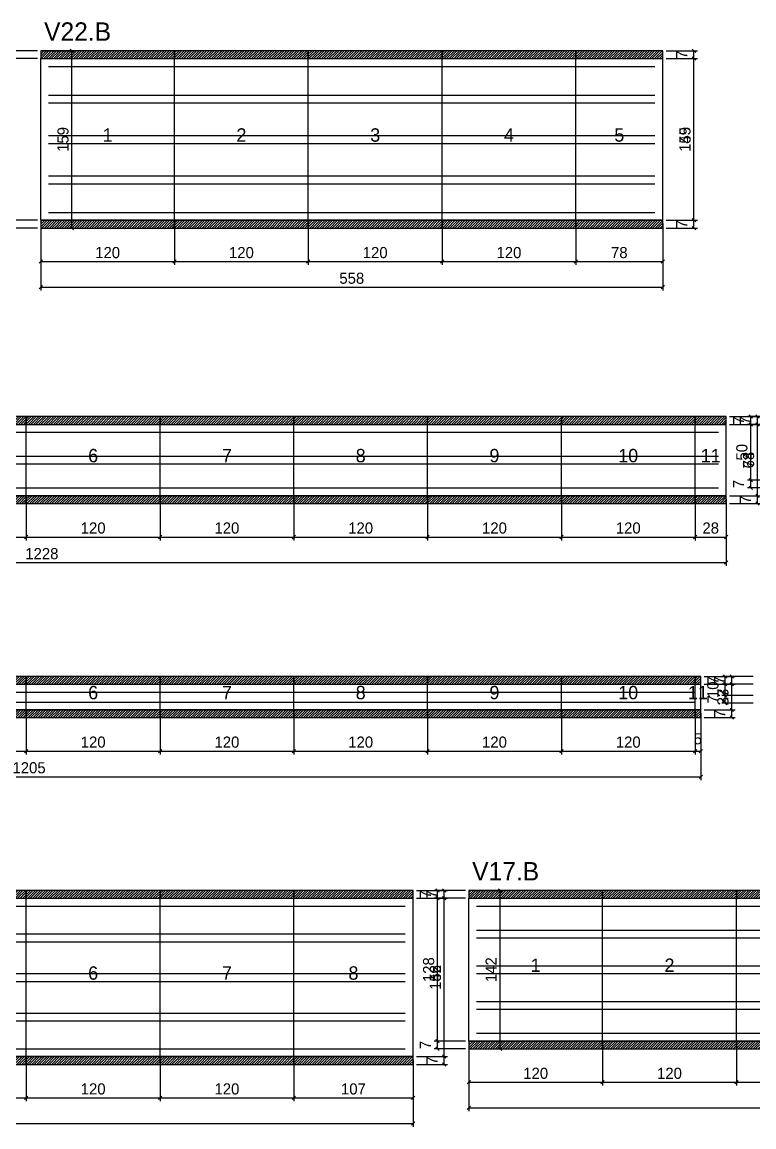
# Model space of a CAD drawing. Extents: x -10500 to 3070, y -7991 to 1250.
# Drawn here: x 829 to 1486, y -958 to 33 of the extents above; entities that cross this region are included whole.
import ezdxf
from ezdxf.enums import TextEntityAlignment as Align

# ---------------------------------------------------------------- set-up
doc = ezdxf.new("R2010")
doc.units = 0
for name, color, linetype in [('5', 5, 'Continuous'), ('COTA', 241, 'Continuous'), ('NOMENCLATURA', 7, 'Continuous'), ('Painéis', 200, 'Continuous'), ('SARR_2.2x7', 40, 'Continuous'), ('SCO-___-LAJ', 224, 'Continuous')]:
    doc.layers.add(name, color=color, linetype=linetype)
doc.dimstyles.new('PAINEL', dxfattribs={"dimtxt": 10, "dimasz": 3, "dimexe": 3, "dimexo": 3, "dimgap": 3, "dimtad": 1, "dimblk": 'OBLIQUE', "dimblk1": 'OBLIQUE', "dimcen": 2.5, "dimclrd": 4, "dimclre": 4, "dimclrt": 240, "dimazin": 3, "dimtfac": 1, "dimtmove": 0, "dimatfit": 3})

# ---------------------------------------------------------------- blocks, each defined once
blk = doc.blocks.new('_OBLIQUE')
at = {"color": 0, "linetype": 'BYBLOCK'}
blk.add_line((-0.5, -0.5), (0.5, 0.5), dxfattribs=at)

msp = doc.modelspace()

# ---------------------------------------------------------------- hatches: boundary and pattern name
at = {"layer": 'COTA'}
h = msp.add_hatch(dxfattribs=at)
h.set_pattern_fill('ANSI31', scale=0.5)
h.paths.add_polyline_path([(846, 0), (966, 0), (966, 7), (846, 7)])
h = msp.add_hatch(dxfattribs=at)
h.set_pattern_fill('ANSI31', scale=0.5)
h.paths.add_polyline_path([(966, 0), (1086, 0), (1086, 7), (966, 7)])
h = msp.add_hatch(dxfattribs=at)
h.set_pattern_fill('ANSI31', scale=0.5)
h.paths.add_polyline_path([(1086, 0), (1206, 0), (1206, 7), (1086, 7)])
h = msp.add_hatch(dxfattribs=at)
h.set_pattern_fill('ANSI31', scale=0.5)
h.paths.add_polyline_path([(1206, 0), (1326, 0), (1326, 7), (1206, 7)])
h = msp.add_hatch(dxfattribs=at)
h.set_pattern_fill('ANSI31', scale=0.5)
h.paths.add_polyline_path([(1326, 0), (1404, 0), (1404, 7), (1326, 7)])
h = msp.add_hatch(dxfattribs=at)
h.set_pattern_fill('ANSI31', scale=0.5)
h.paths.add_polyline_path([(846, -152), (966, -152), (966, -145), (846, -145)])
h = msp.add_hatch(dxfattribs=at)
h.set_pattern_fill('ANSI31', scale=0.5)
h.paths.add_polyline_path([(966, -152), (1086, -152), (1086, -145), (966, -145)])
h = msp.add_hatch(dxfattribs=at)
h.set_pattern_fill('ANSI31', scale=0.5)
h.paths.add_polyline_path([(1086, -152), (1206, -152), (1206, -145), (1086, -145)])
h = msp.add_hatch(dxfattribs=at)
h.set_pattern_fill('ANSI31', scale=0.5)
h.paths.add_polyline_path([(1206, -152), (1326, -152), (1326, -145), (1206, -145)])
h = msp.add_hatch(dxfattribs=at)
h.set_pattern_fill('ANSI31', scale=0.5)
h.paths.add_polyline_path([(1326, -152), (1404, -152), (1404, -145), (1326, -145)])
h = msp.add_hatch(dxfattribs=at)
h.set_pattern_fill('ANSI31', scale=0.5)
h.paths.add_polyline_path([(713, -328), (833, -328), (833, -321), (713, -321)])
h = msp.add_hatch(dxfattribs=at)
h.set_pattern_fill('ANSI31', scale=0.5)
h.paths.add_polyline_path([(833, -328), (953, -328), (953, -321), (833, -321)])
h = msp.add_hatch(dxfattribs=at)
h.set_pattern_fill('ANSI31', scale=0.5)
h.paths.add_polyline_path([(953, -328), (1073, -328), (1073, -321), (953, -321)])
h = msp.add_hatch(dxfattribs=at)
h.set_pattern_fill('ANSI31', scale=0.5)
h.paths.add_polyline_path([(1073, -328), (1193, -328), (1193, -321), (1073, -321)])
h = msp.add_hatch(dxfattribs=at)
h.set_pattern_fill('ANSI31', scale=0.5)
h.paths.add_polyline_path([(1193, -328), (1313, -328), (1313, -321), (1193, -321)])
h = msp.add_hatch(dxfattribs=at)
h.set_pattern_fill('ANSI31', scale=0.5)
h.paths.add_polyline_path([(1313, -328), (1433, -328), (1433, -321), (1313, -321)])
h = msp.add_hatch(dxfattribs=at)
h.set_pattern_fill('ANSI31', scale=0.5)
h.paths.add_polyline_path([(1433, -328), (1461, -328), (1461, -321), (1433, -321)])
h = msp.add_hatch(dxfattribs=at)
h.set_pattern_fill('ANSI31', scale=0.5)
h.paths.add_polyline_path([(713, -399), (833, -399), (833, -392), (713, -392)])
h = msp.add_hatch(dxfattribs=at)
h.set_pattern_fill('ANSI31', scale=0.5)
h.paths.add_polyline_path([(833, -399), (953, -399), (953, -392), (833, -392)])
h = msp.add_hatch(dxfattribs=at)
h.set_pattern_fill('ANSI31', scale=0.5)
h.paths.add_polyline_path([(953, -399), (1073, -399), (1073, -392), (953, -392)])
h = msp.add_hatch(dxfattribs=at)
h.set_pattern_fill('ANSI31', scale=0.5)
h.paths.add_polyline_path([(1073, -399), (1193, -399), (1193, -392), (1073, -392)])
h = msp.add_hatch(dxfattribs=at)
h.set_pattern_fill('ANSI31', scale=0.5)
h.paths.add_polyline_path([(1193, -399), (1313, -399), (1313, -392), (1193, -392)])
h = msp.add_hatch(dxfattribs=at)
h.set_pattern_fill('ANSI31', scale=0.5)
h.paths.add_polyline_path([(1313, -399), (1433, -399), (1433, -392), (1313, -392)])
h = msp.add_hatch(dxfattribs=at)
h.set_pattern_fill('ANSI31', scale=0.5)
h.paths.add_polyline_path([(1433, -399), (1461, -399), (1461, -392), (1433, -392)])
h = msp.add_hatch(dxfattribs=at)
h.set_pattern_fill('ANSI31', scale=0.5)
h.paths.add_polyline_path([(713, -561), (833, -561), (833, -554), (713, -554)])
h = msp.add_hatch(dxfattribs=at)
h.set_pattern_fill('ANSI31', scale=0.5)
h.paths.add_polyline_path([(833, -561), (953, -561), (953, -554), (833, -554)])
h = msp.add_hatch(dxfattribs=at)
h.set_pattern_fill('ANSI31', scale=0.5)
h.paths.add_polyline_path([(953, -561), (1073, -561), (1073, -554), (953, -554)])
h = msp.add_hatch(dxfattribs=at)
h.set_pattern_fill('ANSI31', scale=0.5)
h.paths.add_polyline_path([(1073, -561), (1193, -561), (1193, -554), (1073, -554)])
h = msp.add_hatch(dxfattribs=at)
h.set_pattern_fill('ANSI31', scale=0.5)
h.paths.add_polyline_path([(1193, -561), (1313, -561), (1313, -554), (1193, -554)])
h = msp.add_hatch(dxfattribs=at)
h.set_pattern_fill('ANSI31', scale=0.5)
h.paths.add_polyline_path([(1313, -561), (1433, -561), (1433, -554), (1313, -554)])
h = msp.add_hatch(dxfattribs=at)
h.set_pattern_fill('ANSI31', scale=0.5)
h.paths.add_polyline_path([(1433, -561), (1438, -561), (1438, -554), (1433, -554)])
h = msp.add_hatch(dxfattribs=at)
h.set_pattern_fill('ANSI31', scale=0.5)
h.paths.add_polyline_path([(713, -591), (833, -591), (833, -584), (713, -584)])
h = msp.add_hatch(dxfattribs=at)
h.set_pattern_fill('ANSI31', scale=0.5)
h.paths.add_polyline_path([(833, -591), (953, -591), (953, -584), (833, -584)])
h = msp.add_hatch(dxfattribs=at)
h.set_pattern_fill('ANSI31', scale=0.5)
h.paths.add_polyline_path([(953, -591), (1073, -591), (1073, -584), (953, -584)])
h = msp.add_hatch(dxfattribs=at)
h.set_pattern_fill('ANSI31', scale=0.5)
h.paths.add_polyline_path([(1073, -591), (1193, -591), (1193, -584), (1073, -584)])
h = msp.add_hatch(dxfattribs=at)
h.set_pattern_fill('ANSI31', scale=0.5)
h.paths.add_polyline_path([(1193, -591), (1313, -591), (1313, -584), (1193, -584)])
h = msp.add_hatch(dxfattribs=at)
h.set_pattern_fill('ANSI31', scale=0.5)
h.paths.add_polyline_path([(1313, -591), (1433, -591), (1433, -584), (1313, -584)])
h = msp.add_hatch(dxfattribs=at)
h.set_pattern_fill('ANSI31', scale=0.5)
h.paths.add_polyline_path([(1433, -591), (1438, -591), (1438, -584), (1433, -584)])
h = msp.add_hatch(dxfattribs=at)
h.set_pattern_fill('ANSI31', scale=0.5)
h.paths.add_polyline_path([(713, -753), (833, -753), (833, -746), (713, -746)])
h = msp.add_hatch(dxfattribs=at)
h.set_pattern_fill('ANSI31', scale=0.5)
h.paths.add_polyline_path([(833, -753), (953, -753), (953, -746), (833, -746)])
h = msp.add_hatch(dxfattribs=at)
h.set_pattern_fill('ANSI31', scale=0.5)
h.paths.add_polyline_path([(953, -753), (1073, -753), (1073, -746), (953, -746)])
h = msp.add_hatch(dxfattribs=at)
h.set_pattern_fill('ANSI31', scale=0.5)
h.paths.add_polyline_path([(1073, -753), (1180, -753), (1180, -746), (1073, -746)])
h = msp.add_hatch(dxfattribs=at)
h.set_pattern_fill('ANSI31', scale=0.5)
h.paths.add_polyline_path([(1230, -753), (1350, -753), (1350, -746), (1230, -746)])
h = msp.add_hatch(dxfattribs=at)
h.set_pattern_fill('ANSI31', scale=0.5)
h.paths.add_polyline_path([(1350, -753), (1470, -753), (1470, -746), (1350, -746)])
h = msp.add_hatch(dxfattribs=at)
h.set_pattern_fill('ANSI31', scale=0.5)
h.paths.add_polyline_path([(1470, -753), (1590, -753), (1590, -746), (1470, -746)])
h = msp.add_hatch(dxfattribs=at)
h.set_pattern_fill('ANSI31', scale=0.5)
h.paths.add_polyline_path([(1230, -888), (1350, -888), (1350, -881), (1230, -881)])
h = msp.add_hatch(dxfattribs=at)
h.set_pattern_fill('ANSI31', scale=0.5)
h.paths.add_polyline_path([(1350, -888), (1470, -888), (1470, -881), (1350, -881)])
h = msp.add_hatch(dxfattribs=at)
h.set_pattern_fill('ANSI31', scale=0.5)
h.paths.add_polyline_path([(1470, -888), (1590, -888), (1590, -881), (1470, -881)])
h = msp.add_hatch(dxfattribs=at)
h.set_pattern_fill('ANSI31', scale=0.5)
h.paths.add_polyline_path([(713, -902), (833, -902), (833, -895), (713, -895)])
h = msp.add_hatch(dxfattribs=at)
h.set_pattern_fill('ANSI31', scale=0.5)
h.paths.add_polyline_path([(833, -902), (953, -902), (953, -895), (833, -895)])
h = msp.add_hatch(dxfattribs=at)
h.set_pattern_fill('ANSI31', scale=0.5)
h.paths.add_polyline_path([(953, -902), (1073, -902), (1073, -895), (953, -895)])
h = msp.add_hatch(dxfattribs=at)
h.set_pattern_fill('ANSI31', scale=0.5)
h.paths.add_polyline_path([(1073, -902), (1180, -902), (1180, -895), (1073, -895)])

# ---------------------------------------------------------------- linework, layer by layer
at = {"layer": 'Painéis'}
for p, q in [((846, 0), (966, 0)), ((846, -145), (846, 0)), ((966, -145), (966, 0)), ((966, -145), (966, 0)), ((966, 0), (1086, 0)), ((966, -145), (966, 0)), ((1086, -145), (1086, 0)), ((1086, -145), (1086, 0)), ((1086, 0), (1206, 0)), ((1086, -145), (1086, 0)), ((1206, -145), (1206, 0)), ((1206, -145), (1206, 0)), ((1206, 0), (1326, 0)), ((1206, -145), (1206, 0)), ((1326, -145), (1326, 0)), ((1326, -145), (1326, 0)), ((1326, 0), (1404, 0)), ((1326, -145), (1326, 0)), ((1404, -145), (1404, 0)), ((846, -145), (966, -145)), ((966, -145), (1086, -145)), ((1086, -145), (1206, -145)), ((1206, -145), (1326, -145)), ((1326, -145), (1404, -145)), ((713, -328), (833, -328)), ((833, -392), (833, -328)), ((833, -392), (833, -328)), ((833, -328), (953, -328)), ((833, -392), (833, -328)), ((953, -392), (953, -328)), ((953, -392), (953, -328)), ((953, -328), (1073, -328)), ((953, -392), (953, -328)), ((1073, -392), (1073, -328)), ((1073, -392), (1073, -328)), ((1073, -328), (1193, -328)), ((1073, -392), (1073, -328)), ((1193, -392), (1193, -328)), ((1193, -392), (1193, -328)), ((1193, -328), (1313, -328)), ((1193, -392), (1193, -328)), ((1313, -392), (1313, -328)), ((1313, -392), (1313, -328)), ((1313, -328), (1433, -328)), ((1313, -392), (1313, -328)), ((1433, -392), (1433, -328)), ((1433, -392), (1433, -328)), ((1433, -328), (1461, -328)), ((1433, -392), (1433, -328)), ((1461, -392), (1461, -328)), ((713, -392), (833, -392)), ((833, -392), (953, -392)), ((953, -392), (1073, -392)), ((1073, -392), (1193, -392)), ((1193, -392), (1313, -392)), ((1313, -392), (1433, -392)), ((1433, -392), (1461, -392)), ((713, -561), (833, -561)), ((833, -584), (833, -561)), ((833, -584), (833, -561)), ((833, -561), (953, -561)), ((833, -584), (833, -561)), ((953, -584), (953, -561)), ((953, -584), (953, -561)), ((953, -561), (1073, -561)), ((953, -584), (953, -561)), ((1073, -584), (1073, -561)), ((1073, -584), (1073, -561)), ((1073, -561), (1193, -561)), ((1073, -584), (1073, -561)), ((1193, -584), (1193, -561)), ((1193, -584), (1193, -561)), ((1193, -561), (1313, -561)), ((1193, -584), (1193, -561)), ((1313, -584), (1313, -561)), ((1313, -584), (1313, -561)), ((1313, -561), (1433, -561)), ((1313, -584), (1313, -561)), ((1433, -584), (1433, -561)), ((1433, -584), (1433, -561)), ((1433, -561), (1438, -561)), ((1433, -584), (1433, -561)), ((1438, -584), (1438, -561)), ((713, -584), (833, -584)), ((833, -584), (953, -584)), ((953, -584), (1073, -584)), ((1073, -584), (1193, -584)), ((1193, -584), (1313, -584)), ((1313, -584), (1433, -584)), ((1433, -584), (1438, -584)), ((713, -753), (833, -753)), ((833, -895), (833, -753)), ((833, -895), (833, -753)), ((833, -753), (953, -753)), ((833, -895), (833, -753)), ((953, -895), (953, -753)), ((953, -895), (953, -753)), ((953, -753), (1073, -753)), ((953, -895), (953, -753)), ((1073, -895), (1073, -753)), ((1073, -895), (1073, -753)), ((1073, -753), (1180, -753)), ((1073, -895), (1073, -753)), ((1180, -895), (1180, -753)), ((1230, -753), (1350, -753)), ((1230, -881), (1230, -753)), ((1350, -881), (1350, -753)), ((1350, -881), (1350, -753)), ((1350, -753), (1470, -753)), ((1350, -881), (1350, -753)), ((1470, -881), (1470, -753)), ((1470, -881), (1470, -753)), ((1470, -753), (1590, -753)), ((1470, -881), (1470, -753)), ((1230, -881), (1350, -881)), ((1350, -881), (1470, -881)), ((1470, -881), (1590, -881)), ((713, -895), (833, -895)), ((833, -895), (953, -895)), ((953, -895), (1073, -895)), ((1073, -895), (1180, -895))]:
    msp.add_line(p, q, dxfattribs=at)
at = {"layer": 'SARR_2.2x7'}
for points in [[(853, -7), (966, -7)], [(853, -7), (966, -7)], [(966, -7), (1086, -7)], [(966, -7), (1086, -7)], [(1086, -7), (1206, -7)], [(1086, -7), (1206, -7)], [(1206, -7), (1326, -7)], [(1206, -7), (1326, -7)], [(1326, -7), (1397, -7)], [(1326, -7), (1397, -7)], [(853, -32.75), (966, -32.75)], [(853, -32.75), (966, -32.75)], [(966, -32.75), (1086, -32.75)], [(966, -32.75), (1086, -32.75)], [(1086, -32.75), (1206, -32.75)], [(1086, -32.75), (1206, -32.75)], [(1206, -32.75), (1326, -32.75)], [(1206, -32.75), (1326, -32.75)], [(1326, -32.75), (1397, -32.75)], [(1326, -32.75), (1397, -32.75)], [(853, -39.75), (966, -39.75)], [(853, -39.75), (966, -39.75)], [(966, -39.75), (1086, -39.75)], [(966, -39.75), (1086, -39.75)], [(1086, -39.75), (1206, -39.75)], [(1086, -39.75), (1206, -39.75)], [(1206, -39.75), (1326, -39.75)], [(1206, -39.75), (1326, -39.75)], [(1326, -39.75), (1397, -39.75)], [(1326, -39.75), (1397, -39.75)], [(853, -69), (966, -69)], [(853, -69), (966, -69)], [(966, -69), (1086, -69)], [(966, -69), (1086, -69)], [(1086, -69), (1206, -69)], [(1086, -69), (1206, -69)], [(1206, -69), (1326, -69)], [(1206, -69), (1326, -69)], [(1326, -69), (1397, -69)], [(1326, -69), (1397, -69)], [(853, -76), (966, -76)], [(853, -76), (966, -76)], [(966, -76), (1086, -76)], [(966, -76), (1086, -76)], [(1086, -76), (1206, -76)], [(1086, -76), (1206, -76)], [(1206, -76), (1326, -76)], [(1206, -76), (1326, -76)], [(1326, -76), (1397, -76)], [(1326, -76), (1397, -76)], [(853, -105.25), (966, -105.25)], [(853, -105.25), (966, -105.25)], [(966, -105.25), (1086, -105.25)], [(966, -105.25), (1086, -105.25)], [(1086, -105.25), (1206, -105.25)], [(1086, -105.25), (1206, -105.25)], [(1206, -105.25), (1326, -105.25)], [(1206, -105.25), (1326, -105.25)], [(1326, -105.25), (1397, -105.25)], [(1326, -105.25), (1397, -105.25)], [(853, -112.25), (966, -112.25)], [(853, -112.25), (966, -112.25)], [(966, -112.25), (1086, -112.25)], [(966, -112.25), (1086, -112.25)], [(1086, -112.25), (1206, -112.25)], [(1086, -112.25), (1206, -112.25)], [(1206, -112.25), (1326, -112.25)], [(1206, -112.25), (1326, -112.25)], [(1326, -112.25), (1397, -112.25)], [(1326, -112.25), (1397, -112.25)], [(853, -138), (966, -138)], [(853, -138), (966, -138)], [(966, -138), (1086, -138)], [(966, -138), (1086, -138)], [(1086, -138), (1206, -138)], [(1086, -138), (1206, -138)], [(1206, -138), (1326, -138)], [(1206, -138), (1326, -138)], [(1326, -138), (1397, -138)], [(1326, -138), (1397, -138)], [(713, -335), (833, -335)], [(713, -335), (833, -335)], [(833, -335), (953, -335)], [(833, -335), (953, -335)], [(953, -335), (1073, -335)], [(953, -335), (1073, -335)], [(1073, -335), (1193, -335)], [(1073, -335), (1193, -335)], [(1193, -335), (1313, -335)], [(1193, -335), (1313, -335)], [(1313, -335), (1433, -335)], [(1313, -335), (1433, -335)], [(1433, -335), (1454, -335)], [(1433, -335), (1454, -335)], [(713, -356.5), (833, -356.5)], [(713, -356.5), (833, -356.5)], [(833, -356.5), (953, -356.5)], [(833, -356.5), (953, -356.5)], [(953, -356.5), (1073, -356.5)], [(953, -356.5), (1073, -356.5)], [(1073, -356.5), (1193, -356.5)], [(1073, -356.5), (1193, -356.5)], [(1193, -356.5), (1313, -356.5)], [(1193, -356.5), (1313, -356.5)], [(1313, -356.5), (1433, -356.5)], [(1313, -356.5), (1433, -356.5)], [(1433, -356.5), (1454, -356.5)], [(1433, -356.5), (1454, -356.5)], [(713, -363.5), (833, -363.5)], [(713, -363.5), (833, -363.5)], [(833, -363.5), (953, -363.5)], [(833, -363.5), (953, -363.5)], [(953, -363.5), (1073, -363.5)], [(953, -363.5), (1073, -363.5)], [(1073, -363.5), (1193, -363.5)], [(1073, -363.5), (1193, -363.5)], [(1193, -363.5), (1313, -363.5)], [(1193, -363.5), (1313, -363.5)], [(1313, -363.5), (1433, -363.5)], [(1313, -363.5), (1433, -363.5)], [(1433, -363.5), (1454, -363.5)], [(1433, -363.5), (1454, -363.5)], [(713, -385), (833, -385)], [(713, -385), (833, -385)], [(833, -385), (953, -385)], [(833, -385), (953, -385)], [(953, -385), (1073, -385)], [(953, -385), (1073, -385)], [(1073, -385), (1193, -385)], [(1073, -385), (1193, -385)], [(1193, -385), (1313, -385)], [(1193, -385), (1313, -385)], [(1313, -385), (1433, -385)], [(1313, -385), (1433, -385)], [(1433, -385), (1454, -385)], [(1433, -385), (1454, -385)], [(713, -568), (833, -568)], [(713, -568), (833, -568)], [(833, -568), (953, -568)], [(833, -568), (953, -568)], [(953, -568), (1073, -568)], [(953, -568), (1073, -568)], [(1073, -568), (1193, -568)], [(1073, -568), (1193, -568)], [(1193, -568), (1313, -568)], [(1193, -568), (1313, -568)], [(1313, -568), (1433, -568)], [(1313, -568), (1433, -568)], [(713, -577), (833, -577)], [(713, -577), (833, -577)], [(833, -577), (953, -577)], [(833, -577), (953, -577)], [(953, -577), (1073, -577)], [(953, -577), (1073, -577)], [(1073, -577), (1193, -577)], [(1073, -577), (1193, -577)], [(1193, -577), (1313, -577)], [(1193, -577), (1313, -577)], [(1313, -577), (1433, -577)], [(1313, -577), (1433, -577)], [(713, -760), (833, -760)], [(713, -760), (833, -760)], [(833, -760), (953, -760)], [(833, -760), (953, -760)], [(953, -760), (1073, -760)], [(953, -760), (1073, -760)], [(1073, -760), (1173, -760)], [(1073, -760), (1173, -760)], [(1237, -760), (1350, -760)], [(1237, -760), (1350, -760)], [(1350, -760), (1470, -760)], [(1350, -760), (1470, -760)], [(1470, -760), (1590, -760)], [(1470, -760), (1590, -760)], [(1237, -781.5), (1350, -781.5)], [(1237, -781.5), (1350, -781.5)], [(1350, -781.5), (1470, -781.5)], [(1350, -781.5), (1470, -781.5)], [(1470, -781.5), (1590, -781.5)], [(1470, -781.5), (1590, -781.5)], [(713, -785), (833, -785)], [(713, -785), (833, -785)], [(713, -792), (833, -792)], [(713, -792), (833, -792)], [(833, -785), (953, -785)], [(833, -785), (953, -785)], [(833, -792), (953, -792)], [(833, -792), (953, -792)], [(953, -785), (1073, -785)], [(953, -785), (1073, -785)], [(953, -792), (1073, -792)], [(953, -792), (1073, -792)], [(1073, -785), (1173, -785)], [(1073, -785), (1173, -785)], [(1073, -792), (1173, -792)], [(1073, -792), (1173, -792)], [(1237, -788.5), (1350, -788.5)], [(1237, -788.5), (1350, -788.5)], [(1350, -788.5), (1470, -788.5)], [(1350, -788.5), (1470, -788.5)], [(1470, -788.5), (1590, -788.5)], [(1470, -788.5), (1590, -788.5)], [(713, -820.5), (833, -820.5)], [(713, -820.5), (833, -820.5)], [(833, -820.5), (953, -820.5)], [(833, -820.5), (953, -820.5)], [(953, -820.5), (1073, -820.5)], [(953, -820.5), (1073, -820.5)], [(1073, -820.5), (1173, -820.5)], [(1073, -820.5), (1173, -820.5)], [(1237, -813.5), (1350, -813.5)], [(1237, -813.5), (1350, -813.5)], [(1237, -820.5), (1350, -820.5)], [(1237, -820.5), (1350, -820.5)], [(1350, -813.5), (1470, -813.5)], [(1350, -813.5), (1470, -813.5)], [(1350, -820.5), (1470, -820.5)], [(1350, -820.5), (1470, -820.5)], [(1470, -813.5), (1590, -813.5)], [(1470, -813.5), (1590, -813.5)], [(1470, -820.5), (1590, -820.5)], [(1470, -820.5), (1590, -820.5)], [(713, -827.5), (833, -827.5)], [(713, -827.5), (833, -827.5)], [(833, -827.5), (953, -827.5)], [(833, -827.5), (953, -827.5)], [(953, -827.5), (1073, -827.5)], [(953, -827.5), (1073, -827.5)], [(1073, -827.5), (1173, -827.5)], [(1073, -827.5), (1173, -827.5)], [(1237, -845.5), (1350, -845.5)], [(1237, -845.5), (1350, -845.5)], [(1350, -845.5), (1470, -845.5)], [(1350, -845.5), (1470, -845.5)], [(1470, -845.5), (1590, -845.5)], [(1470, -845.5), (1590, -845.5)], [(713, -856), (833, -856)], [(713, -856), (833, -856)], [(833, -856), (953, -856)], [(833, -856), (953, -856)], [(953, -856), (1073, -856)], [(953, -856), (1073, -856)], [(1073, -856), (1173, -856)], [(1073, -856), (1173, -856)], [(1237, -852.5), (1350, -852.5)], [(1237, -852.5), (1350, -852.5)], [(1350, -852.5), (1470, -852.5)], [(1350, -852.5), (1470, -852.5)], [(1470, -852.5), (1590, -852.5)], [(1470, -852.5), (1590, -852.5)], [(713, -863), (833, -863)], [(713, -863), (833, -863)], [(833, -863), (953, -863)], [(833, -863), (953, -863)], [(953, -863), (1073, -863)], [(953, -863), (1073, -863)], [(1073, -863), (1173, -863)], [(1073, -863), (1173, -863)], [(1237, -874), (1350, -874)], [(1237, -874), (1350, -874)], [(1350, -874), (1470, -874)], [(1350, -874), (1470, -874)], [(1470, -874), (1590, -874)], [(1470, -874), (1590, -874)], [(713, -888), (833, -888)], [(713, -888), (833, -888)], [(833, -888), (953, -888)], [(833, -888), (953, -888)], [(953, -888), (1073, -888)], [(953, -888), (1073, -888)], [(1073, -888), (1173, -888)], [(1073, -888), (1173, -888)]]:
    msp.add_lwpolyline(points, dxfattribs=at)
at = {"layer": 'SCO-___-LAJ'}
for points in [[(846, 0), (966, 0), (966, 7), (846, 7)], [(966, 0), (1086, 0), (1086, 7), (966, 7)], [(1086, 0), (1206, 0), (1206, 7), (1086, 7)], [(1206, 0), (1326, 0), (1326, 7), (1206, 7)], [(1326, 0), (1404, 0), (1404, 7), (1326, 7)], [(846, -152), (966, -152), (966, -145), (846, -145)], [(966, -152), (1086, -152), (1086, -145), (966, -145)], [(1086, -152), (1206, -152), (1206, -145), (1086, -145)], [(1206, -152), (1326, -152), (1326, -145), (1206, -145)], [(1326, -152), (1404, -152), (1404, -145), (1326, -145)], [(713, -328), (833, -328), (833, -321), (713, -321)], [(833, -328), (953, -328), (953, -321), (833, -321)], [(953, -328), (1073, -328), (1073, -321), (953, -321)], [(1073, -328), (1193, -328), (1193, -321), (1073, -321)], [(1193, -328), (1313, -328), (1313, -321), (1193, -321)], [(1313, -328), (1433, -328), (1433, -321), (1313, -321)], [(1433, -328), (1461, -328), (1461, -321), (1433, -321)], [(713, -399), (833, -399), (833, -392), (713, -392)], [(833, -399), (953, -399), (953, -392), (833, -392)], [(953, -399), (1073, -399), (1073, -392), (953, -392)], [(1073, -399), (1193, -399), (1193, -392), (1073, -392)], [(1193, -399), (1313, -399), (1313, -392), (1193, -392)], [(1313, -399), (1433, -399), (1433, -392), (1313, -392)], [(1433, -399), (1461, -399), (1461, -392), (1433, -392)], [(713, -561), (833, -561), (833, -554), (713, -554)], [(833, -561), (953, -561), (953, -554), (833, -554)], [(953, -561), (1073, -561), (1073, -554), (953, -554)], [(1073, -561), (1193, -561), (1193, -554), (1073, -554)], [(1193, -561), (1313, -561), (1313, -554), (1193, -554)], [(1313, -561), (1433, -561), (1433, -554), (1313, -554)], [(1433, -561), (1438, -561), (1438, -554), (1433, -554)], [(713, -591), (833, -591), (833, -584), (713, -584)], [(833, -591), (953, -591), (953, -584), (833, -584)], [(953, -591), (1073, -591), (1073, -584), (953, -584)], [(1073, -591), (1193, -591), (1193, -584), (1073, -584)], [(1193, -591), (1313, -591), (1313, -584), (1193, -584)], [(1313, -591), (1433, -591), (1433, -584), (1313, -584)], [(1433, -591), (1438, -591), (1438, -584), (1433, -584)], [(713, -753), (833, -753), (833, -746), (713, -746)], [(833, -753), (953, -753), (953, -746), (833, -746)], [(953, -753), (1073, -753), (1073, -746), (953, -746)], [(1073, -753), (1180, -753), (1180, -746), (1073, -746)], [(1230, -753), (1350, -753), (1350, -746), (1230, -746)], [(1350, -753), (1470, -753), (1470, -746), (1350, -746)], [(1470, -753), (1590, -753), (1590, -746), (1470, -746)], [(1230, -888), (1350, -888), (1350, -881), (1230, -881)], [(1350, -888), (1470, -888), (1470, -881), (1350, -881)], [(1470, -888), (1590, -888), (1590, -881), (1470, -881)], [(713, -902), (833, -902), (833, -895), (713, -895)], [(833, -902), (953, -902), (953, -895), (833, -895)], [(953, -902), (1073, -902), (1073, -895), (953, -895)], [(1073, -902), (1180, -902), (1180, -895), (1073, -895)]]:
    msp.add_lwpolyline(points, close=True, dxfattribs=at)

# ---------------------------------------------------------------- texts
at = {"layer": '5'}
for s, p in [('1', (906, -68.5)), ('2', (1026, -68.5)), ('3', (1146, -68.5)), ('4', (1266, -68.5)), ('5', (1365, -68.5)), ('6', (893, -356)), ('7', (1013, -356)), ('8', (1133, -356)), ('9', (1253, -356)), ('10', (1373, -356)), ('11', (1447, -356)), ('6', (893, -568.5)), ('7', (1013, -568.5)), ('8', (1133, -568.5)), ('9', (1253, -568.5)), ('10', (1373, -568.5)), ('11', (1435.5, -568.5)), ('1', (1290, -813)), ('2', (1410, -813)), ('6', (893, -820)), ('7', (1013, -820)), ('8', (1126.5, -820))]:
    msp.add_text(s, height=12, dxfattribs=at).set_placement(p, align=Align.MIDDLE_CENTER)
at = {"layer": 'NOMENCLATURA'}
for s, p in [('V22.B', (849, 16)), ('V17.B', (1233, -737))]:
    msp.add_text(s, height=16.5, dxfattribs=at).set_placement(p)

# ---------------------------------------------------------------- dimensions: what is measured, and where the dimension line sits
at = {"layer": 'COTA'}
for base, p1, p2 in [((818, 0), (846, 0), (846, 7)), ((818, -145), (846, -145), (846, 0)), ((874, -152), (846, -152), (846, 7)), ((1432, -152), (1404, -152), (1404, 7)), ((1432, 0), (1404, 0), (1404, 7)), ((1432, -145), (1404, -145), (1404, 0)), ((818, -152), (846, -152), (846, -145)), ((1432, -152), (1404, -152), (1404, -145)), ((1489, -399), (1461, -399), (1461, -321)), ((1489, -328), (1461, -328), (1461, -321)), ((1489, -392), (1461, -392), (1461, -328)), ((1483, -328), (1511, -328), (1511, -321)), ((1483, -378), (1511, -378), (1511, -328)), ((1483, -385), (1511, -385), (1511, -378)), ((1489, -399), (1461, -399), (1461, -392)), ((1466, -591), (1438, -591), (1438, -554)), ((1466, -561), (1438, -561), (1438, -554)), ((1460, -561), (1488, -561), (1488, -554)), ((1466, -584), (1438, -584), (1438, -561)), ((1460, -571), (1488, -571), (1488, -561)), ((1460, -578), (1488, -578), (1488, -571)), ((1466, -591), (1438, -591), (1438, -584)), ((1208, -902), (1180, -902), (1180, -746)), ((1208, -753), (1180, -753), (1180, -746)), ((1208, -895), (1180, -895), (1180, -753)), ((1202, -753), (1230, -753), (1230, -746)), ((1202, -881), (1230, -881), (1230, -753)), ((1258, -888), (1230, -888), (1230, -746)), ((1202, -888), (1230, -888), (1230, -881)), ((1208, -902), (1180, -902), (1180, -895))]:
    msp.add_linear_dim(base=base, p1=p1, p2=p2, angle=90, dimstyle='PAINEL', dxfattribs=at).render()
for base, p1, p2 in [((846, -182), (846, -145), (966, -145)), ((846, -205), (846, -145), (1404, -145)), ((966, -182), (966, -145), (1086, -145)), ((1086, -182), (1086, -145), (1206, -145)), ((1206, -182), (1206, -145), (1326, -145)), ((1326, -182), (1326, -145), (1404, -145)), ((233, -452), (233, -392), (1461, -392)), ((713, -429), (713, -392), (833, -392)), ((833, -429), (833, -392), (953, -392)), ((953, -429), (953, -392), (1073, -392)), ((1073, -429), (1073, -392), (1193, -392)), ((1193, -429), (1193, -392), (1313, -392)), ((1313, -429), (1313, -392), (1433, -392)), ((1433, -429), (1433, -392), (1461, -392)), ((233, -644), (233, -584), (1438, -584)), ((713, -621), (713, -584), (833, -584)), ((833, -621), (833, -584), (953, -584)), ((953, -621), (953, -584), (1073, -584)), ((1073, -621), (1073, -584), (1193, -584)), ((1193, -621), (1193, -584), (1313, -584)), ((1313, -621), (1313, -584), (1433, -584)), ((1433, -621), (1433, -584), (1438, -584)), ((1230, -918), (1230, -881), (1350, -881)), ((1230, -941), (1230, -881), (2177, -881)), ((1350, -918), (1350, -881), (1470, -881)), ((1470, -918), (1470, -881), (1590, -881)), ((233, -955), (233, -895), (1180, -895)), ((713, -932), (713, -895), (833, -895)), ((833, -932), (833, -895), (953, -895)), ((953, -932), (953, -895), (1073, -895)), ((1073, -932), (1073, -895), (1180, -895))]:
    msp.add_linear_dim(base=base, p1=p1, p2=p2, dimstyle='PAINEL', dxfattribs=at).render()

doc.saveas('drawing.dxf')
